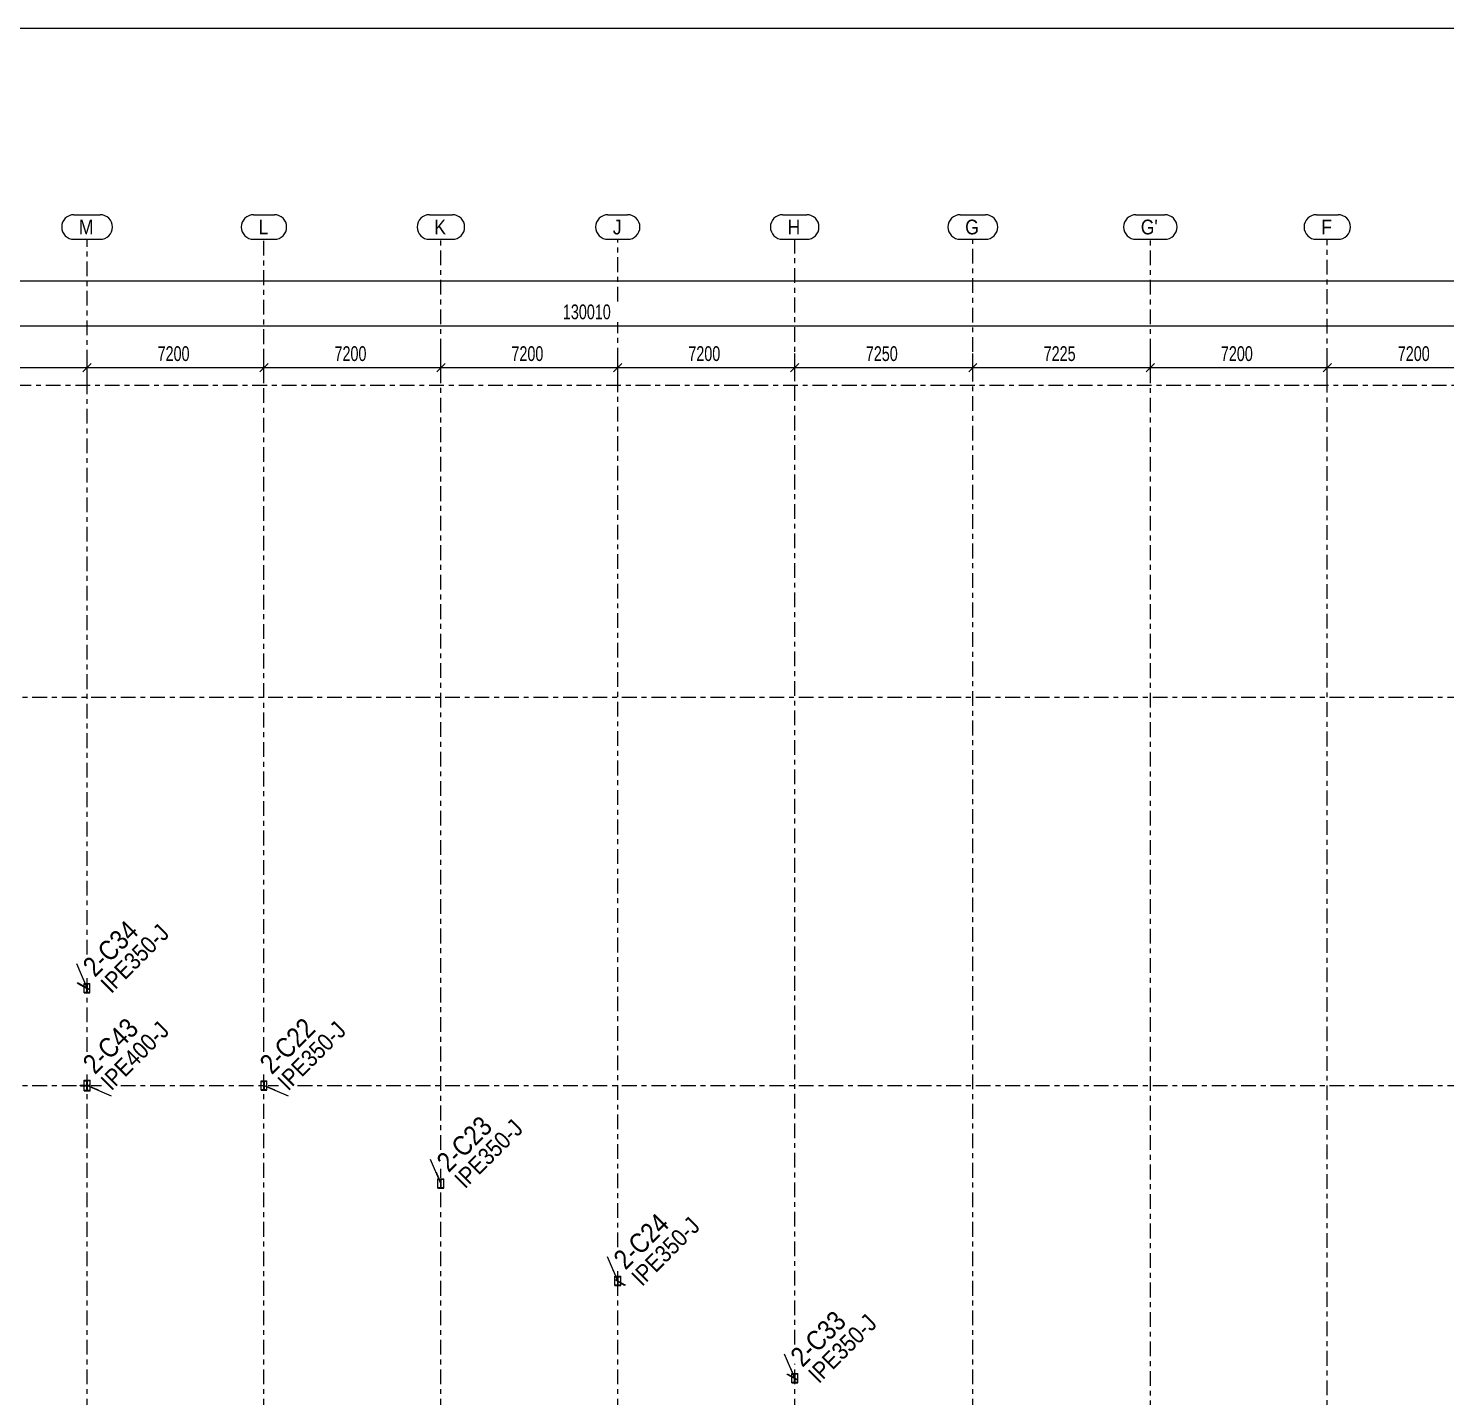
# Model space of a CAD drawing. Header units: millimetres. Extents: x -399 to 773, y -269 to 551.
# Drawn here: x 214.4 to 502.8, y 272.8 to 551.2 of the extents above; entities that cross this region are included whole.
import ezdxf

# ---------------------------------------------------------------- set-up
doc = ezdxf.new("R2010")
doc.units = ezdxf.units.MM
doc.linetypes.add('XKITLINE00', pattern=[0])
doc.linetypes.add('XKITLINE03', pattern=[6, 3, -1, 1, -1])
for name, color, linetype, lineweight in [('Dimensions', 7, 'Continuous', 0), ('DrawingSheet', 5, 'Continuous', 0), ('Part', 2, 'Continuous', 0), ('PartMark', 7, 'Continuous', 0), ('S-grid', 1, 'Continuous', 0)]:
    doc.layers.add(name, color=color, linetype=linetype, lineweight=lineweight)
doc.styles.add('ARIAL', font='ARIAL.TTF')
doc.styles.add('ARIAL_NARROW', font='ARIALN.TTF')

# ---------------------------------------------------------------- blocks, each defined once
blk = doc.blocks.new('*A4')
at = {"layer": 'Part'}
blk.add_hatch(color=3, dxfattribs=at).paths.add_polyline_path([(333.9375, 297.17), (333.9375, 297.225), (334.8125, 297.225), (334.8125, 297.17), (334.3925, 297.17), (334.3925, 295.53), (334.8125, 295.53), (334.8125, 295.475), (333.9375, 295.475), (333.9375, 295.53), (334.3575, 295.53), (334.3575, 297.17)], flags=17)
blk = doc.blocks.new('*A5')
at = {"layer": 'Part'}
blk.add_hatch(color=3, dxfattribs=at).paths.add_polyline_path([(369.9375, 277.37), (369.9375, 277.425), (370.8125, 277.425), (370.8125, 277.37), (370.3925, 277.37), (370.3925, 275.73), (370.8125, 275.73), (370.8125, 275.675), (369.9375, 275.675), (369.9375, 275.73), (370.3575, 275.73), (370.3575, 277.37)], flags=17)
blk = doc.blocks.new('*A8')
at = {"layer": 'Part'}
blk.add_hatch(color=3, dxfattribs=at).paths.add_polyline_path([(335.79, 295.62), (335.84, 295.59), (335.86, 295.55), (335.85, 295.52), (335.8, 295.51), (335.75, 295.53), (335.73, 295.57), (335.74, 295.61)], flags=17)
blk = doc.blocks.new('*A9')
at = {"layer": 'Part'}
blk.add_hatch(color=3, dxfattribs=at).paths.add_polyline_path([(368.91, 277.4), (368.96, 277.39), (369, 277.35), (369, 277.31), (368.96, 277.29), (368.9, 277.3), (368.87, 277.34), (368.87, 277.38)], flags=17)
blk = doc.blocks.new('*A184')
at = {"layer": 'Part'}
blk.add_hatch(color=3, dxfattribs=at).paths.add_polyline_path([(297.9375, 316.995), (297.9375, 317.05), (298.8125, 317.05), (298.8125, 316.995), (298.3925, 316.995), (298.3925, 315.355), (298.8125, 315.355), (298.8125, 315.3), (297.9375, 315.3), (297.9375, 315.355), (298.3575, 315.355), (298.3575, 316.995)], flags=17)
blk = doc.blocks.new('*A186')
at = {"layer": 'Part'}
blk.add_hatch(color=3, dxfattribs=at).paths.add_polyline_path([(225.03, 336.18), (225.08, 336.16), (225.1, 336.12), (225.08, 336.09), (225.03, 336.07), (224.97, 336.09), (224.95, 336.12), (224.97, 336.16)], flags=17)
blk = doc.blocks.new('*A188')
at = {"layer": 'Part'}
blk.add_hatch(color=3, dxfattribs=at).paths.add_polyline_path([(224.49, 357), (224.55, 356.98), (224.59, 356.94), (224.59, 356.9), (224.55, 356.88), (224.49, 356.9), (224.44, 356.94), (224.44, 356.99)], flags=17)
blk = doc.blocks.new('*A190')
at = {"layer": 'Part'}
blk.add_hatch(color=3, dxfattribs=at).paths.add_polyline_path([(225.875, 337.06), (225.875, 337.125), (226.875, 337.125), (226.875, 337.06), (226.395, 337.06), (226.395, 335.19), (226.875, 335.19), (226.875, 335.125), (225.875, 335.125), (225.875, 335.19), (226.355, 335.19), (226.355, 337.06)], flags=17)
blk = doc.blocks.new('*A191')
at = {"layer": 'Part'}
blk.add_hatch(color=3, dxfattribs=at).paths.add_polyline_path([(225.9375, 356.745), (225.9375, 356.8), (226.8125, 356.8), (226.8125, 356.745), (226.3925, 356.745), (226.3925, 355.105), (226.8125, 355.105), (226.8125, 355.05), (225.9375, 355.05), (225.9375, 355.105), (226.3575, 355.105), (226.3575, 356.745)], flags=17)
blk = doc.blocks.new('*A193')
at = {"layer": 'Part'}
blk.add_hatch(color=3, dxfattribs=at).paths.add_polyline_path([(261.9375, 336.945), (261.9375, 337), (262.8125, 337), (262.8125, 336.945), (262.3925, 336.945), (262.3925, 335.305), (262.8125, 335.305), (262.8125, 335.25), (261.9375, 335.25), (261.9375, 335.305), (262.3575, 335.305), (262.3575, 336.945)], flags=17)
blk = doc.blocks.new('*A202')
at = {"layer": 'DrawingSheet', "color": 5, "linetype": 'XKITLINE00', "lineweight": 0}
blk.add_line((773.1, 551.2), (-395.9, 551.2), dxfattribs=at)
blk = doc.blocks.new('*A205')
at = {"layer": 'S-grid', "color": 1, "linetype": 'XKITLINE03', "lineweight": 0}
blk.add_line((-10, 478.6), (673.7, 478.6), dxfattribs=at)
blk = doc.blocks.new('*A206')
at = {"layer": 'S-grid', "color": 1, "linetype": 'XKITLINE03', "lineweight": 0}
blk.add_line((125.23, 415.15), (673.7, 415.15), dxfattribs=at)
blk = doc.blocks.new('*A207')
at = {"layer": 'S-grid', "color": 1, "linetype": 'XKITLINE03', "lineweight": 0}
for p, q in [((125.23, 336.12), (229.34, 336.12)), ((233.23, 336.12), (265.34, 336.12)), ((269.23, 336.12), (673.7, 336.12))]:
    blk.add_line(p, q, dxfattribs=at)
blk = doc.blocks.new('*A216')
at = {"layer": 'S-grid', "color": 1, "linetype": 'XKITLINE03', "lineweight": 0}
for p, q in [((478.75, 141.11), (478.75, 508.28)), ((478.75, 16.86), (478.75, 135.58)), ((478.75, -10), (478.75, 12.97))]:
    blk.add_line(p, q, dxfattribs=at)
at = {"layer": 'S-grid', "color": 3, "style": 'ARIAL', "width": 0.85}
blk.add_text('F', height=3, dxfattribs=at).set_placement((477.53, 509.28))
blk = doc.blocks.new('*A217')
at = {"layer": 'S-grid', "color": 1, "linetype": 'XKITLINE03', "lineweight": 0}
for p, q in [((442.75, 245.02), (442.75, 508.28)), ((442.75, 141.56), (442.75, 243.16)), ((442.75, 16.86), (442.75, 136.17)), ((442.75, -10), (442.75, 12.97))]:
    blk.add_line(p, q, dxfattribs=at)
at = {"layer": 'S-grid', "color": 3, "style": 'ARIAL', "width": 0.85}
blk.add_text("G'", height=3, dxfattribs=at).set_placement((440.81, 509.28))
blk = doc.blocks.new('*A218')
at = {"layer": 'S-grid', "color": 1, "linetype": 'XKITLINE03', "lineweight": 0}
for p, q in [((406.62, 263.36), (406.62, 508.28)), ((406.62, 141.11), (406.62, 259.47)), ((406.62, 16.86), (406.62, 135.58)), ((406.62, -10), (406.62, 12.97))]:
    blk.add_line(p, q, dxfattribs=at)
at = {"layer": 'S-grid', "color": 3, "style": 'ARIAL', "width": 0.85}
blk.add_text('G', height=3, dxfattribs=at).set_placement((405.07, 509.28))
blk = doc.blocks.new('*A219')
at = {"layer": 'S-grid', "color": 1, "linetype": 'XKITLINE03', "lineweight": 0}
for p, q in [((370.38, 283.41), (370.38, 508.28)), ((370.38, 263.36), (370.38, 279.52)), ((370.38, 143.43), (370.38, 259.47)), ((370.38, 16.86), (370.38, 141.35)), ((370.38, -10), (370.38, 12.97))]:
    blk.add_line(p, q, dxfattribs=at)
at = {"layer": 'S-grid', "color": 3, "style": 'ARIAL', "width": 0.85}
blk.add_text('H', height=3, dxfattribs=at).set_placement((368.93, 509.28))
blk = doc.blocks.new('*A220')
at = {"layer": 'S-grid', "color": 1, "linetype": 'XKITLINE03', "lineweight": 0}
for p, q in [((334.38, 495.62), (334.38, 508.28)), ((334.38, 303.21), (334.38, 491.42)), ((334.38, 263.36), (334.38, 299.32)), ((334.38, 141.11), (334.38, 259.47)), ((334.38, 16.86), (334.38, 135.58)), ((334.38, -10), (334.38, 12.97))]:
    blk.add_line(p, q, dxfattribs=at)
at = {"layer": 'S-grid', "color": 3, "style": 'ARIAL', "width": 0.85}
blk.add_text('J', height=3, dxfattribs=at).set_placement((333.37, 509.28))
blk = doc.blocks.new('*A221')
at = {"layer": 'S-grid', "color": 1, "linetype": 'XKITLINE03', "lineweight": 0}
for p, q in [((298.38, 323.03), (298.38, 508.28)), ((298.38, 263.36), (298.38, 319.14)), ((298.38, 213.34), (298.38, 259.47)), ((298.38, 141.11), (298.38, 193.54)), ((298.38, 16.86), (298.38, 135.58)), ((298.38, -10), (298.38, 12.97))]:
    blk.add_line(p, q, dxfattribs=at)
at = {"layer": 'S-grid', "color": 3, "style": 'ARIAL', "width": 0.85}
blk.add_text('K', height=3, dxfattribs=at).set_placement((297.04, 509.28))
blk = doc.blocks.new('*A222')
at = {"layer": 'S-grid', "color": 1, "linetype": 'XKITLINE03', "lineweight": 0}
for p, q in [((262.38, 342.98), (262.38, 508.28)), ((262.38, 263.36), (262.38, 339.09)), ((262.38, 141.11), (262.38, 259.47)), ((262.38, 16.86), (262.38, 135.58)), ((262.38, -10), (262.38, 12.97))]:
    blk.add_line(p, q, dxfattribs=at)
at = {"layer": 'S-grid', "color": 3, "style": 'ARIAL', "width": 0.85}
blk.add_text('L', height=3, dxfattribs=at).set_placement((261.26, 509.28))
blk = doc.blocks.new('*A223')
at = {"layer": 'S-grid', "color": 1, "linetype": 'XKITLINE03', "lineweight": 0}
for p, q in [((226.38, 362.78), (226.38, 508.28)), ((226.38, 342.98), (226.38, 358.89)), ((226.38, 263.36), (226.38, 339.09)), ((226.38, 141.11), (226.38, 259.47)), ((226.38, 16.86), (226.38, 135.58)), ((226.38, -10), (226.38, 12.97))]:
    blk.add_line(p, q, dxfattribs=at)
at = {"layer": 'S-grid', "color": 3, "style": 'ARIAL', "width": 0.85}
blk.add_text('M', height=3, dxfattribs=at).set_placement((224.71, 509.28))
blk = doc.blocks.new('*A244')
at = {"layer": 'Part', "color": 2, "linetype": 'XKITLINE00', "lineweight": 0}
for p, q in [((333.9375, 297.17), (333.9375, 297.225)), ((333.9375, 297.225), (334.8125, 297.225)), ((333.9375, 297.17), (334.3575, 297.17)), ((334.3575, 295.53), (334.3575, 297.17)), ((334.8125, 297.17), (334.3925, 297.17)), ((334.3925, 297.17), (334.3925, 295.53)), ((334.8125, 297.225), (334.8125, 297.17)), ((333.9375, 295.475), (333.9375, 295.53)), ((333.9375, 295.53), (334.3575, 295.53)), ((334.8125, 295.475), (333.9375, 295.475)), ((334.3925, 295.53), (334.8125, 295.53)), ((334.8125, 295.53), (334.8125, 295.475))]:
    blk.add_line(p, q, dxfattribs=at)
blk = doc.blocks.new('*A245')
at = {"layer": 'Part', "color": 2, "linetype": 'XKITLINE00', "lineweight": 0}
for p, q in [((369.9375, 277.37), (369.9375, 277.425)), ((369.9375, 277.425), (370.8125, 277.425)), ((369.9375, 277.37), (370.3575, 277.37)), ((370.3575, 275.73), (370.3575, 277.37)), ((370.8125, 277.37), (370.3925, 277.37)), ((370.3925, 277.37), (370.3925, 275.73)), ((370.8125, 277.425), (370.8125, 277.37)), ((369.9375, 275.675), (369.9375, 275.73)), ((369.9375, 275.73), (370.3575, 275.73)), ((370.8125, 275.675), (369.9375, 275.675)), ((370.3925, 275.73), (370.8125, 275.73)), ((370.8125, 275.73), (370.8125, 275.675))]:
    blk.add_line(p, q, dxfattribs=at)
blk = doc.blocks.new('*A248')
at = {"layer": 'Part', "color": 2, "linetype": 'XKITLINE00', "lineweight": 0}
for p, q in [((333.97, 296.59), (333.95, 296.56)), ((333.95, 296.56), (333.96, 296.53)), ((333.96, 296.53), (334.36, 296.31)), ((334, 296.61), (333.97, 296.59)), ((334.02, 296.6), (334, 296.61)), ((334.02, 296.6), (334.36, 296.41)), ((334.39, 296.39), (335.84, 295.59)), ((334.39, 296.29), (335.75, 295.53)), ((335.73, 295.57), (335.74, 295.61)), ((335.75, 295.53), (335.73, 295.57)), ((335.74, 295.61), (335.79, 295.62)), ((335.8, 295.51), (335.75, 295.53)), ((335.79, 295.62), (335.84, 295.59)), ((335.85, 295.52), (335.8, 295.51)), ((335.84, 295.59), (335.86, 295.55)), ((335.86, 295.55), (335.85, 295.52))]:
    blk.add_line(p, q, dxfattribs=at)
blk = doc.blocks.new('*A249')
at = {"layer": 'Part', "color": 2, "linetype": 'XKITLINE00', "lineweight": 0}
for p, q in [((368.87, 277.38), (368.91, 277.4)), ((368.87, 277.34), (368.87, 277.38)), ((368.9, 277.3), (368.87, 277.34)), ((368.96, 277.29), (368.9, 277.3)), ((368.9, 277.3), (370.36, 276.5)), ((368.91, 277.4), (368.96, 277.39)), ((368.96, 277.39), (369, 277.35)), ((368.96, 277.39), (370.36, 276.62)), ((369, 277.31), (368.96, 277.29)), ((369, 277.35), (369, 277.31)), ((370.39, 276.6), (370.79, 276.38)), ((370.39, 276.48), (370.74, 276.29)), ((370.74, 276.29), (370.77, 276.29)), ((370.77, 276.29), (370.79, 276.32)), ((370.8, 276.35), (370.79, 276.38)), ((370.79, 276.32), (370.8, 276.35))]:
    blk.add_line(p, q, dxfattribs=at)
blk = doc.blocks.new('*A252')
at = {"layer": 'Part', "color": 2, "linetype": 'XKITLINE00', "lineweight": 0}
for p, q in [((369.77, 276.94), (369.77, 277.5)), ((369.77, 277.5), (370.98, 277.5)), ((370.98, 275.6), (370.98, 277.5)), ((369.77, 275.6), (369.77, 276.82)), ((369.77, 275.6), (370.98, 275.6))]:
    blk.add_line(p, q, dxfattribs=at)
blk = doc.blocks.new('*A254')
at = {"layer": 'Part', "color": 2, "linetype": 'XKITLINE00', "lineweight": 0}
for p, q in [((333.77, 295.4), (333.77, 297.3)), ((333.77, 297.3), (334.98, 297.3)), ((334.98, 296.07), (334.98, 297.3)), ((333.77, 295.4), (334.98, 295.4)), ((334.98, 295.4), (334.98, 295.96))]:
    blk.add_line(p, q, dxfattribs=at)
blk = doc.blocks.new('*A599')
at = {"layer": 'Part', "color": 2, "linetype": 'XKITLINE00', "lineweight": 0}
for p, q in [((297.9375, 316.995), (297.9375, 317.05)), ((297.9375, 317.05), (298.8125, 317.05)), ((297.9375, 316.995), (298.3575, 316.995)), ((297.9375, 315.3), (297.9375, 315.355)), ((297.9375, 315.355), (298.3575, 315.355)), ((298.8125, 315.3), (297.9375, 315.3)), ((298.3575, 315.355), (298.3575, 316.995)), ((298.8125, 316.995), (298.3925, 316.995)), ((298.3925, 316.995), (298.3925, 315.355)), ((298.3925, 315.355), (298.8125, 315.355)), ((298.8125, 317.05), (298.8125, 316.995)), ((298.8125, 315.355), (298.8125, 315.3))]:
    blk.add_line(p, q, dxfattribs=at)
blk = doc.blocks.new('*A600')
at = {"layer": 'Part', "color": 2, "linetype": 'XKITLINE00', "lineweight": 0}
for p, q in [((297.775, 315.225), (297.775, 317.125)), ((297.775, 317.125), (298.975, 317.125)), ((297.775, 315.225), (298.975, 315.225)), ((298.975, 315.225), (298.975, 317.125))]:
    blk.add_line(p, q, dxfattribs=at)
blk = doc.blocks.new('*A602')
at = {"layer": 'Part', "color": 2, "linetype": 'XKITLINE00', "lineweight": 0}
for p, q in [((224.95, 336.12), (224.97, 336.16)), ((224.97, 336.09), (224.95, 336.12)), ((224.97, 336.16), (225.03, 336.18)), ((225.03, 336.07), (224.97, 336.09)), ((225.03, 336.18), (225.08, 336.16)), ((225.03, 336.18), (226.35, 336.18)), ((225.08, 336.09), (225.03, 336.07)), ((225.03, 336.07), (226.35, 336.07)), ((225.08, 336.16), (225.1, 336.12)), ((225.1, 336.12), (225.08, 336.09)), ((226.4, 336.18), (226.82, 336.18)), ((226.4, 336.07), (226.82, 336.07)), ((226.84, 336.16), (226.82, 336.18)), ((226.82, 336.07), (226.84, 336.09)), ((226.85, 336.12), (226.84, 336.16)), ((226.84, 336.09), (226.85, 336.12))]:
    blk.add_line(p, q, dxfattribs=at)
blk = doc.blocks.new('*A604')
at = {"layer": 'Part', "color": 2, "linetype": 'XKITLINE00', "lineweight": 0}
for p, q in [((224.44, 356.99), (224.49, 357)), ((224.44, 356.94), (224.44, 356.99)), ((224.49, 356.9), (224.44, 356.94)), ((224.49, 357), (224.55, 356.98)), ((224.55, 356.88), (224.49, 356.9)), ((224.49, 356.9), (226.36, 355.88)), ((224.55, 356.98), (224.59, 356.94)), ((224.55, 356.98), (226.36, 355.99)), ((224.59, 356.9), (224.55, 356.88)), ((224.59, 356.94), (224.59, 356.9)), ((226.39, 355.97), (226.83, 355.73)), ((226.39, 355.86), (226.78, 355.65)), ((226.78, 355.65), (226.8, 355.65)), ((226.8, 355.65), (226.83, 355.67)), ((226.84, 355.71), (226.83, 355.73)), ((226.83, 355.67), (226.84, 355.71))]:
    blk.add_line(p, q, dxfattribs=at)
blk = doc.blocks.new('*A607')
at = {"layer": 'Part', "color": 2, "linetype": 'XKITLINE00', "lineweight": 0}
for p, q in [((225.875, 337.06), (225.875, 337.125)), ((225.875, 337.125), (226.875, 337.125)), ((225.875, 337.06), (226.355, 337.06)), ((225.875, 335.125), (225.875, 335.19)), ((225.875, 335.19), (226.355, 335.19)), ((226.875, 335.125), (225.875, 335.125)), ((226.355, 335.19), (226.355, 337.06)), ((226.875, 337.06), (226.395, 337.06)), ((226.395, 337.06), (226.395, 335.19)), ((226.395, 335.19), (226.875, 335.19)), ((226.875, 337.125), (226.875, 337.06)), ((226.875, 335.19), (226.875, 335.125))]:
    blk.add_line(p, q, dxfattribs=at)
blk = doc.blocks.new('*A608')
at = {"layer": 'Part', "color": 2, "linetype": 'XKITLINE00', "lineweight": 0}
for p, q in [((225.9375, 356.745), (225.9375, 356.8)), ((225.9375, 356.8), (226.8125, 356.8)), ((225.9375, 356.745), (226.3575, 356.745)), ((225.9375, 355.05), (225.9375, 355.105)), ((225.9375, 355.105), (226.3575, 355.105)), ((226.8125, 355.05), (225.9375, 355.05)), ((226.3575, 355.105), (226.3575, 356.745)), ((226.8125, 356.745), (226.3925, 356.745)), ((226.3925, 356.745), (226.3925, 355.105)), ((226.3925, 355.105), (226.8125, 355.105)), ((226.8125, 356.8), (226.8125, 356.745)), ((226.8125, 355.105), (226.8125, 355.05))]:
    blk.add_line(p, q, dxfattribs=at)
blk = doc.blocks.new('*A609')
at = {"layer": 'Part', "color": 2, "linetype": 'XKITLINE00', "lineweight": 0}
for p, q in [((225.775, 336.175), (225.775, 337.225)), ((225.775, 337.225), (226.975, 337.225)), ((225.775, 335.025), (225.775, 336.075)), ((225.775, 335.025), (226.975, 335.025)), ((226.975, 335.025), (226.975, 337.225))]:
    blk.add_line(p, q, dxfattribs=at)
blk = doc.blocks.new('*A610')
at = {"layer": 'Part', "color": 2, "linetype": 'XKITLINE00', "lineweight": 0}
for p, q in [((225.78, 356.31), (225.78, 356.88)), ((225.78, 356.88), (226.97, 356.88)), ((225.78, 354.98), (225.78, 356.2)), ((225.78, 354.98), (226.97, 354.98)), ((226.97, 354.98), (226.97, 356.88))]:
    blk.add_line(p, q, dxfattribs=at)
blk = doc.blocks.new('*A613')
at = {"layer": 'Part', "color": 2, "linetype": 'XKITLINE00', "lineweight": 0}
for p, q in [((261.9375, 336.945), (261.9375, 337)), ((261.9375, 337), (262.8125, 337)), ((261.9375, 336.945), (262.3575, 336.945)), ((261.9375, 335.25), (261.9375, 335.305)), ((261.9375, 335.305), (262.3575, 335.305)), ((262.8125, 335.25), (261.9375, 335.25)), ((262.3575, 335.305), (262.3575, 336.945)), ((262.8125, 336.945), (262.3925, 336.945)), ((262.3925, 336.945), (262.3925, 335.305)), ((262.3925, 335.305), (262.8125, 335.305)), ((262.8125, 337), (262.8125, 336.945)), ((262.8125, 335.305), (262.8125, 335.25))]:
    blk.add_line(p, q, dxfattribs=at)
blk = doc.blocks.new('*A614')
at = {"layer": 'Part', "color": 2, "linetype": 'XKITLINE00', "lineweight": 0}
for p, q in [((261.775, 335.175), (261.775, 337.075)), ((261.775, 337.075), (262.975, 337.075)), ((261.775, 335.175), (262.975, 335.175)), ((262.975, 335.175), (262.975, 337.075))]:
    blk.add_line(p, q, dxfattribs=at)
blk = doc.blocks.new('*A630')
at = {"layer": 'S-grid', "color": 1, "linetype": 'XKITLINE00', "lineweight": 0}
for p, q in [((476.53, 513.28), (480.97, 513.28)), ((476.53, 508.28), (480.97, 508.28))]:
    blk.add_line(p, q, dxfattribs=at)
for centre, start, end in [((476.53, 510.78), 90, 270), ((480.97, 510.78), 270, 90)]:
    blk.add_arc(centre, 2.5, start, end, dxfattribs=at)
blk = doc.blocks.new('*A631')
at = {"layer": 'S-grid', "color": 1, "linetype": 'XKITLINE00', "lineweight": 0}
for p, q in [((439.81, 513.28), (445.69, 513.28)), ((439.81, 508.28), (445.69, 508.28))]:
    blk.add_line(p, q, dxfattribs=at)
for centre, start, end in [((439.81, 510.78), 90, 270), ((445.69, 510.78), 270, 90)]:
    blk.add_arc(centre, 2.5, start, end, dxfattribs=at)
blk = doc.blocks.new('*A632')
at = {"layer": 'S-grid', "color": 1, "linetype": 'XKITLINE00', "lineweight": 0}
for p, q in [((404.07, 513.28), (409.18, 513.28)), ((404.07, 508.28), (409.18, 508.28))]:
    blk.add_line(p, q, dxfattribs=at)
for centre, start, end in [((404.07, 510.78), 90, 270), ((409.18, 510.78), 270, 90)]:
    blk.add_arc(centre, 2.5, start, end, dxfattribs=at)
blk = doc.blocks.new('*A633')
at = {"layer": 'S-grid', "color": 1, "linetype": 'XKITLINE00', "lineweight": 0}
for p, q in [((367.93, 513.28), (372.82, 513.28)), ((367.93, 508.28), (372.82, 508.28))]:
    blk.add_line(p, q, dxfattribs=at)
for centre, start, end in [((367.93, 510.78), 90, 270), ((372.82, 510.78), 270, 90)]:
    blk.add_arc(centre, 2.5, start, end, dxfattribs=at)
blk = doc.blocks.new('*A634')
at = {"layer": 'S-grid', "color": 1, "linetype": 'XKITLINE00', "lineweight": 0}
for p, q in [((332.37, 513.28), (336.38, 513.28)), ((332.37, 508.28), (336.38, 508.28))]:
    blk.add_line(p, q, dxfattribs=at)
for centre, start, end in [((332.37, 510.78), 90, 270), ((336.38, 510.78), 270, 90)]:
    blk.add_arc(centre, 2.5, start, end, dxfattribs=at)
blk = doc.blocks.new('*A635')
at = {"layer": 'S-grid', "color": 1, "linetype": 'XKITLINE00', "lineweight": 0}
for p, q in [((296.04, 513.28), (300.71, 513.28)), ((296.04, 508.28), (300.71, 508.28))]:
    blk.add_line(p, q, dxfattribs=at)
for centre, start, end in [((296.04, 510.78), 90, 270), ((300.71, 510.78), 270, 90)]:
    blk.add_arc(centre, 2.5, start, end, dxfattribs=at)
blk = doc.blocks.new('*A636')
at = {"layer": 'S-grid', "color": 1, "linetype": 'XKITLINE00', "lineweight": 0}
for p, q in [((260.26, 513.28), (264.49, 513.28)), ((260.26, 508.28), (264.49, 508.28))]:
    blk.add_line(p, q, dxfattribs=at)
for centre, start, end in [((260.26, 510.78), 90, 270), ((264.49, 510.78), 270, 90)]:
    blk.add_arc(centre, 2.5, start, end, dxfattribs=at)
blk = doc.blocks.new('*A637')
at = {"layer": 'S-grid', "color": 1, "linetype": 'XKITLINE00', "lineweight": 0}
for p, q in [((223.71, 513.28), (229.04, 513.28)), ((223.71, 508.28), (229.04, 508.28))]:
    blk.add_line(p, q, dxfattribs=at)
for centre, start, end in [((223.71, 510.78), 90, 270), ((229.04, 510.78), 270, 90)]:
    blk.add_arc(centre, 2.5, start, end, dxfattribs=at)
blk = doc.blocks.new('*A639')
at = {"layer": 'Dimensions', "color": 7, "linetype": 'XKITLINE00', "lineweight": 0}
blk.add_line((-292.85, 499.86), (653.7, 499.86), dxfattribs=at)
blk = doc.blocks.new('*A642')
at = {"layer": 'Dimensions', "color": 7, "linetype": 'XKITLINE00', "lineweight": 0}
blk.add_line((3.65, 490.67), (653.7, 490.67), dxfattribs=at)
at = {"layer": 'Dimensions', "color": 3, "style": 'ARIAL_NARROW', "width": 0.85}
blk.add_text('130010', height=3, dxfattribs=at).set_placement((323.2, 492.02))
blk = doc.blocks.new('*A658')
at = {"layer": 'Dimensions', "color": 7, "linetype": 'XKITLINE00', "lineweight": 0}
for p, q in [((190.38, 479.6), (190.38, 485.02)), ((226.38, 479.6), (226.38, 485.02)), ((191.22, 483.02), (189.53, 481.32)), ((190.38, 482.17), (226.38, 482.17)), ((227.22, 483.02), (225.53, 481.32))]:
    blk.add_line(p, q, dxfattribs=at)
at = {"layer": 'Dimensions', "color": 3}
for p in [(190.38, 482.17), (226.38, 482.17)]:
    blk.add_point(p, dxfattribs=at)
at = {"layer": 'Dimensions', "color": 3, "style": 'ARIAL_NARROW', "width": 0.85}
blk.add_text('7200', height=3, dxfattribs=at).set_placement((204.73, 483.52))
blk = doc.blocks.new('*A659')
at = {"layer": 'Dimensions', "color": 7, "linetype": 'XKITLINE00', "lineweight": 0}
for p, q in [((226.38, 479.6), (226.38, 485.02)), ((262.38, 479.6), (262.38, 485.02)), ((227.22, 483.02), (225.53, 481.32)), ((226.38, 482.17), (262.38, 482.17)), ((263.22, 483.02), (261.53, 481.32))]:
    blk.add_line(p, q, dxfattribs=at)
at = {"layer": 'Dimensions', "color": 3}
for p in [(226.38, 482.17), (262.38, 482.17)]:
    blk.add_point(p, dxfattribs=at)
at = {"layer": 'Dimensions', "color": 3, "style": 'ARIAL_NARROW', "width": 0.85}
blk.add_text('7200', height=3, dxfattribs=at).set_placement((240.73, 483.52))
blk = doc.blocks.new('*A660')
at = {"layer": 'Dimensions', "color": 7, "linetype": 'XKITLINE00', "lineweight": 0}
for p, q in [((262.38, 479.6), (262.38, 485.02)), ((298.38, 479.6), (298.38, 485.02)), ((263.22, 483.02), (261.53, 481.32)), ((262.38, 482.17), (298.38, 482.17)), ((299.22, 483.02), (297.53, 481.32))]:
    blk.add_line(p, q, dxfattribs=at)
at = {"layer": 'Dimensions', "color": 3}
for p in [(262.38, 482.17), (298.38, 482.17)]:
    blk.add_point(p, dxfattribs=at)
at = {"layer": 'Dimensions', "color": 3, "style": 'ARIAL_NARROW', "width": 0.85}
blk.add_text('7200', height=3, dxfattribs=at).set_placement((276.73, 483.52))
blk = doc.blocks.new('*A661')
at = {"layer": 'Dimensions', "color": 7, "linetype": 'XKITLINE00', "lineweight": 0}
for p, q in [((298.38, 479.6), (298.38, 485.02)), ((334.38, 479.6), (334.38, 485.02)), ((299.22, 483.02), (297.53, 481.32)), ((298.38, 482.17), (334.38, 482.17)), ((335.22, 483.02), (333.53, 481.32))]:
    blk.add_line(p, q, dxfattribs=at)
at = {"layer": 'Dimensions', "color": 3}
for p in [(298.38, 482.17), (334.38, 482.17)]:
    blk.add_point(p, dxfattribs=at)
at = {"layer": 'Dimensions', "color": 3, "style": 'ARIAL_NARROW', "width": 0.85}
blk.add_text('7200', height=3, dxfattribs=at).set_placement((312.73, 483.52))
blk = doc.blocks.new('*A662')
at = {"layer": 'Dimensions', "color": 7, "linetype": 'XKITLINE00', "lineweight": 0}
for p, q in [((334.38, 479.6), (334.38, 485.02)), ((370.38, 479.6), (370.38, 485.02)), ((335.22, 483.02), (333.53, 481.32)), ((334.38, 482.17), (370.38, 482.17)), ((371.22, 483.02), (369.53, 481.32))]:
    blk.add_line(p, q, dxfattribs=at)
at = {"layer": 'Dimensions', "color": 3}
for p in [(334.38, 482.17), (370.38, 482.17)]:
    blk.add_point(p, dxfattribs=at)
at = {"layer": 'Dimensions', "color": 3, "style": 'ARIAL_NARROW', "width": 0.85}
blk.add_text('7200', height=3, dxfattribs=at).set_placement((348.73, 483.52))
blk = doc.blocks.new('*A663')
at = {"layer": 'Dimensions', "color": 7, "linetype": 'XKITLINE00', "lineweight": 0}
for p, q in [((370.38, 479.6), (370.38, 485.02)), ((406.62, 479.6), (406.62, 485.02)), ((371.22, 483.02), (369.53, 481.32)), ((370.38, 482.17), (406.62, 482.17)), ((407.47, 483.02), (405.78, 481.32))]:
    blk.add_line(p, q, dxfattribs=at)
at = {"layer": 'Dimensions', "color": 3}
for p in [(370.38, 482.17), (406.62, 482.17)]:
    blk.add_point(p, dxfattribs=at)
at = {"layer": 'Dimensions', "color": 3, "style": 'ARIAL_NARROW', "width": 0.85}
blk.add_text('7250', height=3, dxfattribs=at).set_placement((384.85, 483.52))
blk = doc.blocks.new('*A664')
at = {"layer": 'Dimensions', "color": 7, "linetype": 'XKITLINE00', "lineweight": 0}
for p, q in [((406.62, 479.6), (406.62, 485.02)), ((442.75, 479.6), (442.75, 485.02)), ((407.47, 483.02), (405.78, 481.32)), ((406.62, 482.17), (442.75, 482.17)), ((443.6, 483.02), (441.9, 481.32))]:
    blk.add_line(p, q, dxfattribs=at)
at = {"layer": 'Dimensions', "color": 3}
for p in [(406.62, 482.17), (442.75, 482.17)]:
    blk.add_point(p, dxfattribs=at)
at = {"layer": 'Dimensions', "color": 3, "style": 'ARIAL_NARROW', "width": 0.85}
blk.add_text('7225', height=3, dxfattribs=at).set_placement((421.04, 483.52))
blk = doc.blocks.new('*A665')
at = {"layer": 'Dimensions', "color": 7, "linetype": 'XKITLINE00', "lineweight": 0}
for p, q in [((442.75, 479.6), (442.75, 485.02)), ((478.75, 479.6), (478.75, 485.02)), ((443.6, 483.02), (441.9, 481.32)), ((442.75, 482.17), (478.75, 482.17)), ((479.6, 483.02), (477.9, 481.32))]:
    blk.add_line(p, q, dxfattribs=at)
at = {"layer": 'Dimensions', "color": 3}
for p in [(442.75, 482.17), (478.75, 482.17)]:
    blk.add_point(p, dxfattribs=at)
at = {"layer": 'Dimensions', "color": 3, "style": 'ARIAL_NARROW', "width": 0.85}
blk.add_text('7200', height=3, dxfattribs=at).set_placement((457.1, 483.52))
blk = doc.blocks.new('*A666')
at = {"layer": 'Dimensions', "color": 7, "linetype": 'XKITLINE00', "lineweight": 0}
for p, q in [((478.75, 479.6), (478.75, 485.02)), ((514.75, 479.6), (514.75, 485.02)), ((479.6, 483.02), (477.9, 481.32)), ((478.75, 482.17), (514.75, 482.17)), ((515.6, 483.02), (513.9, 481.32))]:
    blk.add_line(p, q, dxfattribs=at)
at = {"layer": 'Dimensions', "color": 3}
for p in [(478.75, 482.17), (514.75, 482.17)]:
    blk.add_point(p, dxfattribs=at)
at = {"layer": 'Dimensions', "color": 3, "style": 'ARIAL_NARROW', "width": 0.85}
blk.add_text('7200', height=3, dxfattribs=at).set_placement((493.1, 483.52))
blk = doc.blocks.new('*A794')
at = {"layer": 'PartMark', "color": 7, "linetype": 'XKITLINE00', "lineweight": 0}
for p, q in [((298.38, 316.18), (296.29, 321.09)), ((297.4, 318.48), (298.38, 316.18))]:
    blk.add_line(p, q, dxfattribs=at)
at = {"layer": 'PartMark', "color": 3, "style": 'ARIAL', "width": 0.85}
blk.add_text('2-C23', height=4, rotation=45.0001, dxfattribs=at).set_placement((299.97, 318.26))
at = {"layer": 'PartMark', "color": 7, "style": 'ARIAL', "width": 0.85}
blk.add_text('IPE350-J', height=3.5, rotation=45.0001, dxfattribs=at).set_placement((303.29, 314.94))
blk = doc.blocks.new('*A802')
at = {"layer": 'PartMark', "color": 7, "linetype": 'XKITLINE00', "lineweight": 0}
for p, q in [((226.38, 355.93), (224.29, 360.84)), ((225.4, 358.23), (226.38, 355.93))]:
    blk.add_line(p, q, dxfattribs=at)
at = {"layer": 'PartMark', "color": 3, "style": 'ARIAL', "width": 0.85}
blk.add_text('2-C34', height=4, rotation=45.0001, dxfattribs=at).set_placement((227.97, 358.01))
at = {"layer": 'PartMark', "color": 7, "style": 'ARIAL', "width": 0.85}
blk.add_text('IPE350-J', height=3.5, rotation=45.0001, dxfattribs=at).set_placement((231.29, 354.69))
blk = doc.blocks.new('*A803')
at = {"layer": 'PartMark', "color": 7, "linetype": 'XKITLINE00', "lineweight": 0}
for p, q in [((226.38, 336.12), (231.29, 334.04)), ((228.68, 335.15), (226.38, 336.12))]:
    blk.add_line(p, q, dxfattribs=at)
at = {"layer": 'PartMark', "color": 3, "style": 'ARIAL', "width": 0.85}
blk.add_text('2-C43', height=4, rotation=45.0001, dxfattribs=at).set_placement((227.97, 338.21))
at = {"layer": 'PartMark', "color": 7, "style": 'ARIAL', "width": 0.85}
blk.add_text('IPE400-J', height=3.5, rotation=45.0001, dxfattribs=at).set_placement((231.29, 334.89))
blk = doc.blocks.new('*A805')
at = {"layer": 'PartMark', "color": 7, "linetype": 'XKITLINE00', "lineweight": 0}
for p, q in [((262.38, 336.12), (267.29, 334.04)), ((264.68, 335.15), (262.38, 336.12))]:
    blk.add_line(p, q, dxfattribs=at)
at = {"layer": 'PartMark', "color": 3, "style": 'ARIAL', "width": 0.85}
blk.add_text('2-C22', height=4, rotation=45.0001, dxfattribs=at).set_placement((263.97, 338.21))
at = {"layer": 'PartMark', "color": 7, "style": 'ARIAL', "width": 0.85}
blk.add_text('IPE350-J', height=3.5, rotation=45.0001, dxfattribs=at).set_placement((267.29, 334.89))
blk = doc.blocks.new('*A806')
at = {"layer": 'PartMark', "color": 7, "linetype": 'XKITLINE00', "lineweight": 0}
for p, q in [((370.38, 276.55), (368.29, 281.46)), ((369.4, 278.85), (370.38, 276.55))]:
    blk.add_line(p, q, dxfattribs=at)
at = {"layer": 'PartMark', "color": 3, "style": 'ARIAL', "width": 0.85}
blk.add_text('2-C33', height=4, rotation=45.0001, dxfattribs=at).set_placement((371.97, 278.64))
at = {"layer": 'PartMark', "color": 7, "style": 'ARIAL', "width": 0.85}
blk.add_text('IPE350-J', height=3.5, rotation=45.0001, dxfattribs=at).set_placement((375.29, 275.31))
blk = doc.blocks.new('*A807')
at = {"layer": 'PartMark', "color": 7, "linetype": 'XKITLINE00', "lineweight": 0}
for p, q in [((334.38, 296.35), (332.29, 301.26)), ((333.4, 298.65), (334.38, 296.35))]:
    blk.add_line(p, q, dxfattribs=at)
at = {"layer": 'PartMark', "color": 3, "style": 'ARIAL', "width": 0.85}
blk.add_text('2-C24', height=4, rotation=45.0001, dxfattribs=at).set_placement((335.97, 298.44))
at = {"layer": 'PartMark', "color": 7, "style": 'ARIAL', "width": 0.85}
blk.add_text('IPE350-J', height=3.5, rotation=45.0001, dxfattribs=at).set_placement((339.29, 295.11))

msp = doc.modelspace()

# ---------------------------------------------------------------- block references
at = {"lineweight": 0}
for name in ['*A202', '*A637', '*A223', '*A636', '*A222', '*A635', '*A221', '*A634', '*A220', '*A633', '*A219', '*A632', '*A218', '*A631', '*A217', '*A630', '*A216', '*A639', '*A642', '*A658', '*A659', '*A660', '*A661', '*A662', '*A663', '*A664', '*A665', '*A666', '*A205', '*A206', '*A188', '*A604', '*A610', '*A191', '*A608', '*A207', '*A186', '*A602', '*A609', '*A190', '*A607', '*A614', '*A193', '*A613', '*A600', '*A184', '*A599', '*A254', '*A4', '*A244', '*A248', '*A8', '*A9', '*A249', '*A252', '*A5', '*A245']:
    msp.add_blockref(name, (0, 0), dxfattribs=at)
at = {"layer": 'PartMark', "lineweight": 0}
for name in ['*A802', '*A803', '*A805', '*A794', '*A807', '*A806']:
    msp.add_blockref(name, (0, 0), dxfattribs=at)

doc.saveas('drawing.dxf')
